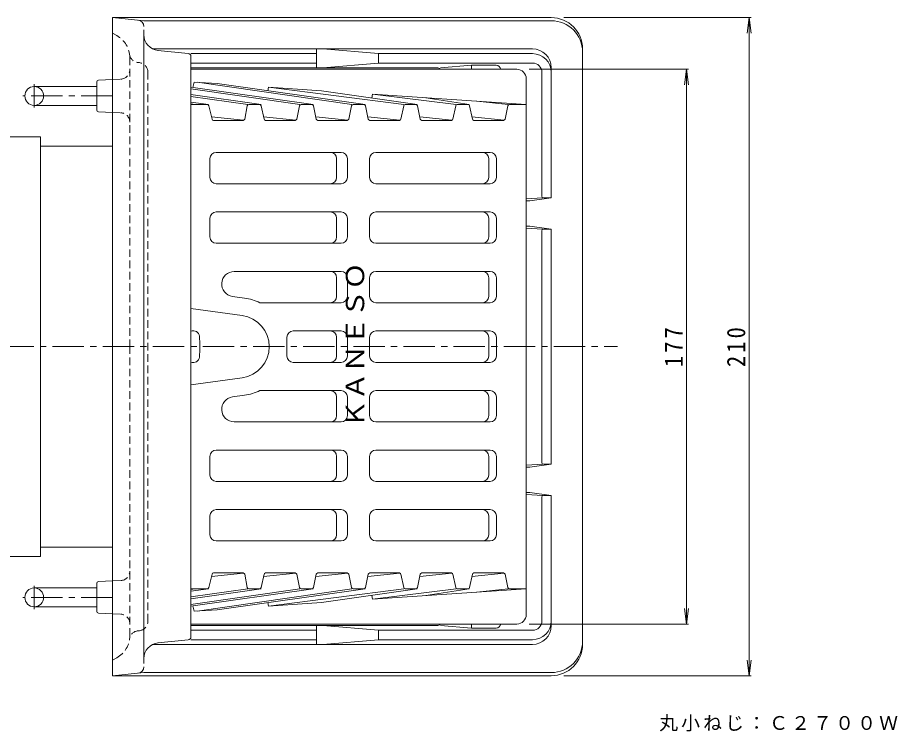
# Model space of a CAD drawing. Units: millimetres, scale not verified. Extents: x -302 to 347, y -275 to 260.
# Drawn here: x -80.6 to 200.2, y 32.3 to 260.1 of the extents above; entities that cross this region are included whole.
import ezdxf
from ezdxf.enums import TextEntityAlignment as Align

# ---------------------------------------------------------------- set-up
doc = ezdxf.new("R2010")
doc.units = ezdxf.units.MM
doc.header["$LTSCALE"] = 2
doc.linetypes.add('CHAIN1', pattern=[8, 5, -1, 1, -1])
doc.linetypes.add('DASHED1', pattern=[1.8, 1.2, -0.6])
for name, color, linetype, lineweight in [('0-0_通り芯', 3, 'Continuous', 9), ('0-2_仕上', 6, 'Continuous', 9), ('0-3_建具', 4, 'Continuous', 9), ('0-4_その他', 7, 'Continuous', 9), ('0-5_寸法', 7, 'Continuous', 9), ('0-B', 2, 'Continuous', 9)]:
    doc.layers.add(name, color=color, linetype=linetype, lineweight=lineweight)
doc.styles.add('ＭＳ ゴシック', font='')
doc.styles.get('ＭＳ ゴシック').set_extended_font_data('MS Gothic')

msp = doc.modelspace()

# ---------------------------------------------------------------- linework, layer by layer
at = {"layer": '0-0_通り芯'}
for p, q in [((89.692, 260.076), (-50.308, 260.076)), ((-50.308, 260.076), (-40.308, 259.076)), ((-50.308, 260.076), (-50.308, 155.076)), ((89.692, 259.076), (-40.308, 259.076)), ((-40.308, 256.171), (-40.308, 155.076)), ((83.692, 250.076), (-37.435, 250.076)), ((14.816, 250.076), (14.816, 244.076)), ((34.553, 248.576), (16.816, 250.076)), ((99.692, 155.076), (99.692, 250.076)), ((-26.209, 248.666), (-35.806, 249.626)), ((14.816, 248.576), (-25.308, 248.576)), ((-25.308, 62.481), (-25.308, 247.671)), ((34.553, 248.576), (34.553, 245.576)), ((83.692, 248.576), (34.553, 248.576)), ((14.816, 245.576), (-25.308, 245.576)), ((16.816, 244.076), (34.553, 245.576)), ((83.692, 245.576), (34.553, 245.576)), ((54.295, 244.043), (64.226, 244.876)), ((72.083, 244.876), (64.226, 244.876)), ((64.226, 243.576), (64.226, 244.876)), ((53.192, 244.076), (-25.308, 244.076)), ((86.692, 242.576), (86.692, 203.076)), ((89.692, 244.076), (89.692, 202.576)), ((-55.308, 230.553), (-55.308, 239.599)), ((-54.832, 240.099), (-50.308, 240.314)), ((-54.832, 230.053), (-50.308, 229.838)), ((-73.308, 219.076), (-73.308, 155.076)), ((-73.308, 219.076), (-50.308, 219.076)), ((81.692, 202.297), (87.052, 202.596)), ((82.873, 201.576), (89.692, 202.576)), ((89.692, 202.576), (87.192, 202.576)), ((82.873, 201.576), (81.692, 201.576)), ((82.873, 193.576), (81.692, 193.576)), ((81.692, 192.856), (87.052, 192.556)), ((82.873, 193.576), (89.692, 192.576)), ((86.692, 155.076), (86.692, 192.076)), ((89.692, 192.576), (87.192, 192.576)), ((89.692, 155.076), (89.692, 192.576)), ((-73.308, 91.076), (-73.308, 155.076)), ((-50.308, 50.076), (-50.308, 155.076)), ((-40.308, 53.981), (-40.308, 155.076)), ((86.692, 155.076), (86.692, 118.076)), ((89.692, 155.076), (89.692, 117.576)), ((99.692, 155.076), (99.692, 60.076)), ((81.692, 117.296), (87.052, 117.596)), ((82.873, 116.576), (81.692, 116.576)), ((82.873, 116.576), (89.692, 117.576)), ((89.692, 117.576), (87.192, 117.576)), ((82.873, 108.576), (81.692, 108.576)), ((81.692, 107.856), (87.052, 107.556)), ((82.873, 108.576), (89.692, 107.576)), ((86.692, 67.576), (86.692, 107.076)), ((89.692, 107.576), (87.192, 107.576)), ((89.692, 66.076), (89.692, 107.576)), ((-73.308, 91.076), (-50.308, 91.076)), ((-55.308, 79.599), (-55.308, 70.553)), ((-54.832, 80.099), (-50.308, 80.314)), ((-54.832, 70.053), (-50.308, 69.838)), ((53.192, 66.076), (-25.308, 66.076)), ((14.816, 64.576), (-25.308, 64.576)), ((14.816, 60.076), (14.816, 66.076)), ((16.816, 66.076), (34.553, 64.576)), ((34.553, 61.576), (34.553, 64.576)), ((83.692, 64.576), (34.553, 64.576)), ((54.295, 66.109), (64.226, 65.276)), ((64.226, 66.576), (64.226, 65.276)), ((72.083, 65.276), (64.226, 65.276)), ((83.692, 60.076), (-37.435, 60.076)), ((-26.209, 61.486), (-35.806, 60.526)), ((14.816, 61.576), (-25.308, 61.576)), ((34.553, 61.576), (16.816, 60.076)), ((83.692, 61.576), (34.553, 61.576)), ((-50.308, 50.076), (-40.308, 51.076)), ((89.692, 51.076), (-40.308, 51.076)), ((89.692, 50.076), (-50.308, 50.076))]:
    msp.add_line(p, q, dxfattribs=at)
at = {"layer": '0-0_通り芯', "linetype": 'DASHED1'}
for p, q in [((-48.977, 254.35), (-50.308, 255.076)), ((-44.808, 247.327), (-44.808, 155.076)), ((-41.741, 245.697), (-42.196, 245.743)), ((-39.04, 242.712), (-39.04, 155.076)), ((-50.308, 240.314), (-47.665, 240.44)), ((-50.308, 229.838), (-47.665, 229.712)), ((-44.808, 62.825), (-44.808, 155.076)), ((-39.04, 67.44), (-39.04, 155.076)), ((-50.308, 80.314), (-47.665, 80.44)), ((-50.308, 69.838), (-47.665, 69.712)), ((-41.741, 64.455), (-42.196, 64.41)), ((-48.977, 55.802), (-50.308, 55.076))]:
    msp.add_line(p, q, dxfattribs=at)
at = {"layer": '0-0_通り芯', "linetype": 'CHAIN1'}
msp.add_line((-197.456, 155.076), (110.849, 155.076), dxfattribs=at)
at = {"layer": '0-0_通り芯'}
for centre, radius, start, end in [((-42.308, 257.266), 2, 0, 84.28877), ((89.692, 250.076), 10, 0, 90), ((89.692, 249.076), 10, 0, 90), ((-35.308, 254.601), 5, 180, 264.28922), ((83.692, 244.076), 6, 0, 90), ((-26.308, 247.671), 1, 0, 84.28885), ((83.692, 242.576), 6, 0, 90), ((72.083, 243.376), 1.5, 7.65807, 90), ((83.692, 242.576), 3, 0, 90), ((53.192, 242.576), 1.5, 41.80737, 90), ((-54.808, 239.599), 0.5, 92.72684, 180), ((-54.808, 230.553), 0.5, 180, 267.27316), ((87.192, 203.076), 0.5, 180, 270), ((87.192, 192.076), 0.5, 90, 180), ((87.192, 118.076), 0.5, 180, 270), ((87.192, 107.076), 0.5, 90, 180), ((-54.808, 79.599), 0.5, 92.72684, 180), ((-54.808, 70.553), 0.5, 180, 267.27316), ((83.692, 67.576), 3, 270, 0), ((83.692, 67.576), 6, 270, 0), ((53.192, 67.576), 1.5, 270, 318.19263), ((72.083, 66.776), 1.5, 270, 352.34193), ((83.692, 66.076), 6, 270, 0), ((-26.308, 62.481), 1, 275.71115, 0), ((-35.308, 55.551), 5, 95.71078, 180), ((89.692, 61.076), 10, 270, 0), ((89.692, 60.076), 10, 270, 0), ((-42.308, 52.886), 2, 275.71123, 0)]:
    msp.add_arc(centre, radius, start, end, dxfattribs=at)
at = {"layer": '0-0_通り芯', "linetype": 'DASHED1'}
for centre, radius, start, end in [((-52.808, 247.327), 8, 360, 61.3895), ((-41.898, 248.728), 3, 187.31563, 264.28981), ((-42.04, 242.712), 3, 0, 84.28931), ((-47.808, 243.437), 3, 272.72643, 0), ((-47.808, 226.716), 3, 0, 87.27357), ((-47.808, 83.437), 3, 272.72643, 0), ((-47.808, 66.715), 3, 0, 87.27357), ((-42.04, 67.44), 3, 275.71069, 0), ((-52.808, 62.825), 8, 298.6105, 0), ((-41.898, 61.425), 3, 95.71019, 172.68437)]:
    msp.add_arc(centre, radius, start, end, dxfattribs=at)
at = {"layer": '0-2_仕上'}
for p, q in [((78.692, 243.576), (-25.308, 243.576)), ((-24.654, 237.747), (-24.308, 239.508)), ((-24.308, 239.508), (-16.973, 239.011)), ((26.071, 232.321), (-23.353, 239.444)), ((-16.973, 239.011), (30.313, 232.321)), ((81.692, 240.576), (81.692, 155.076)), ((-25.308, 237.839), (13.696, 232.321)), ((9.454, 232.321), (-25.308, 237.331)), ((-0.79, 236.722), (-0.559, 237.898)), ((-0.559, 237.898), (42.688, 232.321)), ((-0.559, 237.898), (16.411, 236.747)), ((46.93, 232.321), (16.411, 236.747)), ((-25.308, 235.488), (-2.92, 232.321)), ((-7.162, 232.321), (-25.308, 234.936)), ((-25.308, 233.119), (-19.67, 232.321)), ((32.435, 234.423), (32.675, 235.645)), ((32.675, 235.645), (59.306, 232.321)), ((32.675, 235.645), (81.692, 232.321)), ((49.645, 234.494), (63.545, 232.321)), ((65.909, 233.391), (75.931, 232.321)), ((-23.912, 232.321), (-25.308, 232.522)), ((-20.065, 232.321), (-25.308, 232.321)), ((-19.578, 231.937), (-18.568, 227.678)), ((-7.315, 231.918), (-8.145, 227.697)), ((-3.368, 232.321), (-6.824, 232.321)), ((-1.946, 227.686), (-2.879, 231.928)), ((9.371, 231.924), (8.477, 227.69)), ((13.29, 232.321), (9.86, 232.321)), ((14.673, 227.69), (13.78, 231.924)), ((25.987, 231.924), (25.094, 227.69)), ((29.908, 232.321), (26.477, 232.321)), ((31.29, 227.69), (30.397, 231.924)), ((42.604, 231.924), (41.711, 227.69)), ((46.524, 232.321), (43.094, 232.321)), ((47.907, 227.69), (47.014, 231.924)), ((59.222, 231.924), (58.328, 227.69)), ((63.14, 232.321), (59.711, 232.321)), ((64.524, 227.69), (63.629, 231.925)), ((75.847, 231.925), (74.945, 227.689)), ((76.336, 232.321), (81.692, 232.321)), ((-18.704, 228.367), (-8.476, 227.319)), ((-2.087, 228.367), (8.145, 227.319)), ((14.53, 228.367), (24.762, 227.319)), ((31.147, 228.367), (41.379, 227.319)), ((47.764, 228.367), (57.996, 227.319)), ((64.381, 228.367), (74.614, 227.318)), ((-8.635, 227.293), (-18.082, 227.293)), ((7.988, 227.293), (-1.458, 227.293)), ((24.605, 227.293), (15.162, 227.293)), ((41.222, 227.293), (31.78, 227.293)), ((57.839, 227.293), (48.397, 227.293)), ((74.456, 227.293), (65.013, 227.293)), ((-17.237, 217.076), (22.656, 217.076)), ((70.207, 217.076), (33.728, 217.076)), ((-19.237, 215.076), (-19.237, 209.076)), ((21.182, 209.076), (21.182, 215.076)), ((24.656, 209.076), (24.656, 215.076)), ((31.728, 209.076), (31.728, 215.076)), ((69.732, 215.076), (69.732, 209.076)), ((72.207, 215.076), (72.207, 209.076)), ((-17.237, 207.076), (22.656, 207.076)), ((70.207, 207.076), (33.728, 207.076)), ((-17.237, 198.076), (22.656, 198.076)), ((70.207, 198.076), (33.728, 198.076)), ((-19.237, 196.076), (-19.237, 190.076)), ((21.182, 190.076), (21.182, 196.076)), ((24.656, 190.076), (24.656, 196.076)), ((31.728, 190.076), (31.728, 196.076)), ((69.732, 196.076), (69.732, 190.076)), ((72.207, 196.076), (72.207, 190.076)), ((-17.237, 188.076), (22.656, 188.076)), ((70.207, 188.076), (33.728, 188.076)), ((22.656, 179.076), (-11.492, 179.076)), ((21.182, 171.076), (21.182, 177.076)), ((24.656, 171.076), (24.656, 177.076)), ((31.728, 177.076), (31.728, 171.076)), ((33.728, 179.076), (70.207, 179.076)), ((69.732, 177.076), (69.732, 171.076)), ((72.207, 171.076), (72.207, 177.076)), ((-12.032, 171.113), (-8.194, 170.59)), ((22.656, 169.076), (-3.298, 169.076)), ((33.728, 169.076), (70.207, 169.076)), ((-25.308, 167.212), (-8.958, 164.985)), ((7.349, 160.076), (22.656, 160.076)), ((70.207, 160.076), (33.728, 160.076)), ((5.349, 158.076), (5.349, 155.076)), ((21.182, 155.076), (21.182, 158.076)), ((24.656, 158.076), (24.656, 155.076)), ((31.728, 155.076), (31.728, 158.076)), ((69.732, 158.076), (69.732, 155.076)), ((72.207, 158.076), (72.207, 155.076)), ((5.349, 152.076), (5.349, 155.076)), ((21.182, 155.076), (21.182, 152.076)), ((24.656, 152.076), (24.656, 155.076)), ((31.728, 155.076), (31.728, 152.076)), ((69.732, 152.076), (69.732, 155.076)), ((72.207, 152.076), (72.207, 155.076)), ((81.692, 69.576), (81.692, 155.076)), ((7.349, 150.076), (22.656, 150.076)), ((70.207, 150.076), (33.728, 150.076)), ((-25.308, 142.94), (-8.958, 145.168)), ((22.656, 141.076), (-3.298, 141.076)), ((33.728, 141.076), (70.207, 141.076)), ((-12.032, 139.039), (-8.194, 139.562)), ((21.182, 139.076), (21.182, 133.076)), ((24.656, 139.076), (24.656, 133.076)), ((31.728, 133.076), (31.728, 139.076)), ((69.732, 133.076), (69.732, 139.076)), ((72.207, 139.076), (72.207, 133.076)), ((22.656, 131.076), (-11.492, 131.076)), ((33.728, 131.076), (70.207, 131.076)), ((-17.237, 122.076), (22.656, 122.076)), ((70.207, 122.076), (33.728, 122.076)), ((-19.237, 114.076), (-19.237, 120.076)), ((21.182, 120.076), (21.182, 114.076)), ((24.656, 120.076), (24.656, 114.076)), ((31.728, 120.076), (31.728, 114.076)), ((69.732, 114.076), (69.732, 120.076)), ((72.207, 114.076), (72.207, 120.076)), ((-17.237, 112.076), (22.656, 112.076)), ((70.207, 112.076), (33.728, 112.076)), ((-19.237, 95.076), (-19.237, 101.076)), ((-17.237, 103.076), (22.656, 103.076)), ((21.182, 101.076), (21.182, 95.076)), ((24.656, 101.076), (24.656, 95.076)), ((31.728, 101.076), (31.728, 95.076)), ((70.207, 103.076), (33.728, 103.076)), ((69.732, 95.076), (69.732, 101.076)), ((72.207, 95.076), (72.207, 101.076)), ((-17.237, 93.076), (22.656, 93.076)), ((70.207, 93.076), (33.728, 93.076)), ((-19.578, 78.216), (-18.568, 82.475)), ((-18.704, 81.785), (-8.476, 82.833)), ((-8.635, 82.859), (-18.082, 82.859)), ((-7.315, 78.235), (-8.145, 82.456)), ((-1.946, 82.467), (-2.879, 78.224)), ((-2.087, 81.785), (8.145, 82.834)), ((7.988, 82.859), (-1.458, 82.859)), ((9.371, 78.228), (8.477, 82.462)), ((14.673, 82.462), (13.78, 78.228)), ((14.53, 81.785), (24.762, 82.834)), ((24.605, 82.859), (15.162, 82.859)), ((25.987, 78.228), (25.094, 82.462)), ((31.29, 82.462), (30.397, 78.228)), ((31.147, 81.785), (41.379, 82.834)), ((41.222, 82.859), (31.78, 82.859)), ((42.604, 78.228), (41.711, 82.462)), ((47.907, 82.462), (47.014, 78.228)), ((47.764, 81.785), (57.996, 82.834)), ((57.839, 82.859), (48.397, 82.859)), ((59.222, 78.228), (58.328, 82.462)), ((64.524, 82.463), (63.629, 78.228)), ((64.381, 81.785), (74.614, 82.834)), ((74.456, 82.859), (65.013, 82.859)), ((75.847, 78.227), (74.945, 82.463)), ((-7.162, 77.831), (-25.308, 75.216)), ((-25.308, 74.664), (-2.92, 77.831)), ((9.454, 77.831), (-25.308, 72.822)), ((-25.308, 72.313), (13.696, 77.831)), ((-20.065, 77.831), (-25.308, 77.831)), ((-23.912, 77.831), (-25.308, 77.63)), ((-25.308, 77.033), (-19.67, 77.831)), ((26.071, 77.831), (-23.353, 70.709)), ((-16.973, 71.141), (30.313, 77.831)), ((-3.368, 77.831), (-6.824, 77.831)), ((-0.559, 72.254), (42.688, 77.831)), ((13.29, 77.831), (9.86, 77.831)), ((46.93, 77.831), (16.411, 73.405)), ((29.908, 77.831), (26.477, 77.831)), ((32.675, 74.508), (59.306, 77.831)), ((32.675, 74.508), (81.692, 77.831)), ((46.524, 77.831), (43.094, 77.831)), ((49.645, 75.658), (63.545, 77.831)), ((63.14, 77.831), (59.711, 77.831)), ((65.909, 76.761), (75.931, 77.831)), ((76.336, 77.831), (81.692, 77.831)), ((-0.79, 73.431), (-0.559, 72.254)), ((-0.559, 72.254), (16.411, 73.405)), ((32.435, 75.729), (32.675, 74.508)), ((-24.654, 72.405), (-24.308, 70.644)), ((-24.308, 70.644), (-16.973, 71.141)), ((78.692, 66.576), (-25.308, 66.576))]:
    msp.add_line(p, q, dxfattribs=at)
for centre, radius, start, end in [((78.692, 240.576), 3, 0, 90), ((-20.065, 231.821), 0.5, 13.34358, 90), ((-6.824, 231.821), 0.5, 90, 168.8788), ((-3.368, 231.821), 0.5, 12.4001, 90), ((9.86, 231.821), 0.5, 90, 168.08211), ((13.29, 231.821), 0.5, 11.91512, 90), ((26.477, 231.821), 0.5, 90, 168.08488), ((29.908, 231.821), 0.5, 11.91512, 90), ((43.094, 231.821), 0.5, 90, 168.08488), ((46.524, 231.821), 0.5, 11.91789, 90), ((59.711, 231.821), 0.5, 90, 168.07654), ((63.14, 231.821), 0.5, 11.93852, 90), ((76.336, 231.821), 0.5, 90, 167.98415), ((-18.082, 227.793), 0.5, 193.34358, 270), ((-8.635, 227.793), 0.5, 270, 348.8788), ((-1.458, 227.793), 0.5, 192.4001, 270), ((7.988, 227.793), 0.5, 270, 348.08211), ((15.162, 227.793), 0.5, 191.91512, 270), ((24.605, 227.793), 0.5, 270, 348.08488), ((31.78, 227.793), 0.5, 191.91512, 270), ((41.222, 227.793), 0.5, 270, 348.08488), ((48.397, 227.793), 0.5, 191.91789, 270), ((57.839, 227.793), 0.5, 270, 348.07654), ((65.013, 227.793), 0.5, 191.93852, 270), ((74.456, 227.793), 0.5, 270, 347.98415), ((-17.237, 215.076), 2, 90, 180), ((19.182, 215.076), 2, 0, 90), ((22.656, 215.076), 2, 0, 90), ((33.728, 215.076), 2, 90, 180), ((67.732, 215.076), 2, 0, 90), ((70.207, 215.076), 2, 0, 90), ((-17.237, 209.076), 2, 180, 270), ((19.182, 209.076), 2, 270, 0), ((22.656, 209.076), 2, 270, 0), ((33.728, 209.076), 2, 180, 270), ((67.732, 209.076), 2, 270, 0), ((70.207, 209.076), 2, 270, 0), ((-17.237, 196.076), 2, 90, 180), ((19.182, 196.076), 2, 0, 90), ((22.656, 196.076), 2, 0, 90), ((33.728, 196.076), 2, 90, 180), ((67.732, 196.076), 2, 0, 90), ((70.207, 196.076), 2, 0, 90), ((-17.237, 190.076), 2, 180, 270), ((19.182, 190.076), 2, 270, 0), ((22.656, 190.076), 2, 270, 0), ((33.728, 190.076), 2, 180, 270), ((67.732, 190.076), 2, 270, 0), ((70.207, 190.076), 2, 270, 0), ((-11.492, 175.076), 4, 90, 262.24081), ((19.182, 177.076), 2, 0, 90), ((22.656, 177.076), 2, 0, 90), ((33.728, 177.076), 2, 90, 180), ((67.732, 177.076), 2, 0, 90), ((70.207, 177.076), 2, 0, 90), ((-10.308, 155.076), 15.657, 63.40163, 82.24078), ((19.182, 171.076), 2, 270, 0), ((22.656, 171.076), 2, 270, 0), ((33.728, 171.076), 2, 180, 270), ((67.732, 171.076), 2, 270, 0), ((70.207, 171.076), 2, 270, 0), ((-10.308, 155.076), 10, 0, 82.24078), ((7.349, 158.076), 2, 90, 180), ((19.182, 158.076), 2, 0, 90), ((22.656, 158.076), 2, 0, 90), ((33.728, 158.076), 2, 90, 180), ((67.732, 158.076), 2, 0, 90), ((70.207, 158.076), 2, 0, 90), ((-10.308, 155.076), 10, 277.75922, 0), ((7.349, 152.076), 2, 180, 270), ((19.182, 152.076), 2, 270, 0), ((22.656, 152.076), 2, 270, 0), ((33.728, 152.076), 2, 180, 270), ((67.732, 152.076), 2, 270, 0), ((70.207, 152.076), 2, 270, 0), ((-10.308, 155.076), 15.657, 277.75922, 296.59837), ((19.182, 139.076), 2, 0, 90), ((22.656, 139.076), 2, 0, 90), ((33.728, 139.076), 2, 90, 180), ((67.732, 139.076), 2, 0, 90), ((70.207, 139.076), 2, 0, 90), ((-11.492, 135.076), 4, 97.75919, 270), ((19.182, 133.076), 2, 270, 0), ((22.656, 133.076), 2, 270, 0), ((33.728, 133.076), 2, 180, 270), ((67.732, 133.076), 2, 270, 0), ((70.207, 133.076), 2, 270, 0), ((-17.237, 120.076), 2, 90, 180), ((19.182, 120.076), 2, 0, 90), ((22.656, 120.076), 2, 0, 90), ((33.728, 120.076), 2, 90, 180), ((67.732, 120.076), 2, 0, 90), ((70.207, 120.076), 2, 0, 90), ((-17.237, 114.076), 2, 180, 270), ((19.182, 114.076), 2, 270, 0), ((22.656, 114.076), 2, 270, 0), ((33.728, 114.076), 2, 180, 270), ((67.732, 114.076), 2, 270, 0), ((70.207, 114.076), 2, 270, 0), ((-17.237, 101.076), 2, 90, 180), ((19.182, 101.076), 2, 0, 90), ((22.656, 101.076), 2, 0, 90), ((33.728, 101.076), 2, 90, 180), ((67.732, 101.076), 2, 0, 90), ((70.207, 101.076), 2, 0, 90), ((-17.237, 95.076), 2, 180, 270), ((19.182, 95.076), 2, 270, 0), ((22.656, 95.076), 2, 270, 0), ((33.728, 95.076), 2, 180, 270), ((67.732, 95.076), 2, 270, 0), ((70.207, 95.076), 2, 270, 0), ((-18.082, 82.359), 0.5, 90, 166.65642), ((-8.635, 82.359), 0.5, 11.1212, 90), ((-1.458, 82.359), 0.5, 90, 167.5999), ((7.988, 82.359), 0.5, 11.91789, 90), ((15.162, 82.359), 0.5, 90, 168.08488), ((24.605, 82.359), 0.5, 11.91512, 90), ((31.78, 82.359), 0.5, 90, 168.08488), ((41.222, 82.359), 0.5, 11.91512, 90), ((48.397, 82.359), 0.5, 90, 168.08211), ((57.839, 82.359), 0.5, 11.92346, 90), ((65.013, 82.359), 0.5, 90, 168.06148), ((74.456, 82.359), 0.5, 12.01585, 90), ((-20.065, 78.331), 0.5, 270, 346.65642), ((-6.824, 78.331), 0.5, 191.1212, 270), ((-3.368, 78.331), 0.5, 270, 347.5999), ((9.86, 78.331), 0.5, 191.91789, 270), ((13.29, 78.331), 0.5, 270, 348.08488), ((26.477, 78.331), 0.5, 191.91512, 270), ((29.908, 78.331), 0.5, 270, 348.08488), ((43.094, 78.331), 0.5, 191.91512, 270), ((46.524, 78.331), 0.5, 270, 348.08211), ((59.711, 78.331), 0.5, 191.92346, 270), ((63.14, 78.331), 0.5, 270, 348.06148), ((76.336, 78.331), 0.5, 192.01585, 270), ((78.692, 69.576), 3, 270, 0)]:
    msp.add_arc(centre, radius, start, end, dxfattribs=at)
at = {"layer": '0-3_建具'}
for p, q in [((-133.048, 222.085), (-73.302, 222.08)), ((-73.314, 92.58), (-73.302, 222.08)), ((-73.312, 92.58), (-73.313, 88.081)), ((-138.26, 88.086), (-73.313, 88.081))]:
    msp.add_line(p, q, dxfattribs=at)
at = {"layer": '0-4_その他'}
for p, q in [((153.475, 260.076), (93.692, 260.076)), ((152.875, 260.076), (152.222, 255.119)), ((152.875, 260.076), (152.875, 50.076)), ((152.875, 260.076), (153.527, 255.119)), ((133.475, 243.576), (82.692, 243.576)), ((132.875, 243.576), (132.222, 238.619)), ((132.875, 243.576), (132.875, 66.576)), ((132.875, 243.576), (133.527, 238.619)), ((132.875, 66.576), (132.222, 71.533)), ((132.875, 66.576), (133.527, 71.533)), ((133.475, 66.576), (82.692, 66.576)), ((152.875, 50.076), (152.222, 55.033)), ((152.875, 50.076), (153.527, 55.033)), ((153.475, 50.076), (93.692, 50.076))]:
    msp.add_line(p, q, dxfattribs=at)
at = {"layer": '0-B', "linetype": 'CHAIN1'}
for p, q in [((-75.308, 231.353), (-75.308, 238.886)), ((-50.308, 235.076), (-78.958, 235.076)), ((-75.308, 78.799), (-75.308, 71.266)), ((-50.308, 75.076), (-78.958, 75.076))]:
    msp.add_line(p, q, dxfattribs=at)
at = {"layer": '0-B'}
for p, q in [((-75.308, 238.076), (-55.308, 238.076)), ((-55.308, 232.076), (-75.273, 232.076)), ((-55.308, 78.076), (-75.273, 78.076)), ((-75.308, 72.076), (-55.308, 72.076))]:
    msp.add_line(p, q, dxfattribs=at)
for centre in [(-75.308, 235.076), (-75.308, 75.076)]:
    msp.add_circle(centre, 3, dxfattribs=at)
for centre, radius, start, end in [((-24.579, 158.167), 2, 6.33817, 111.37142), ((-52.408, 155.076), 30, 0, 6.3382), ((-52.408, 155.076), 30, 353.6618, 0), ((-24.579, 151.985), 2, 248.62858, 353.66183)]:
    msp.add_arc(centre, radius, start, end, dxfattribs=at)

# ---------------------------------------------------------------- texts
at = {"layer": '0-2_仕上', "color": 2, "style": 'ＭＳ ゴシック', "width": 1.1}
msp.add_text('ＫＡＮＥＳＯ', height=5.865, rotation=90, dxfattribs=at).set_placement((31.764, 129.202), align=Align.BOTTOM_LEFT)
at = {"layer": '0-4_その他', "color": 2, "char_height": 5.865, "attachment_point": 7, "rotation": 90, "style": 'ＭＳ ゴシック'}
for s, insert in [('\\T1.27;\\W0.9;177', (131.675, 148.576)), ('\\T1.27;\\W0.9;210', (151.675, 148.576))]:
    msp.add_mtext(s, dxfattribs=dict(at, insert=insert))
at = {"layer": '0-5_寸法', "insert": (124.135, 32.313), "char_height": 4.399, "attachment_point": 7, "style": 'ＭＳ ゴシック'}
msp.add_mtext('\\T1.17;丸小ねじ：Ｃ２７００Ｗ', dxfattribs=at)

doc.saveas('drawing.dxf')
